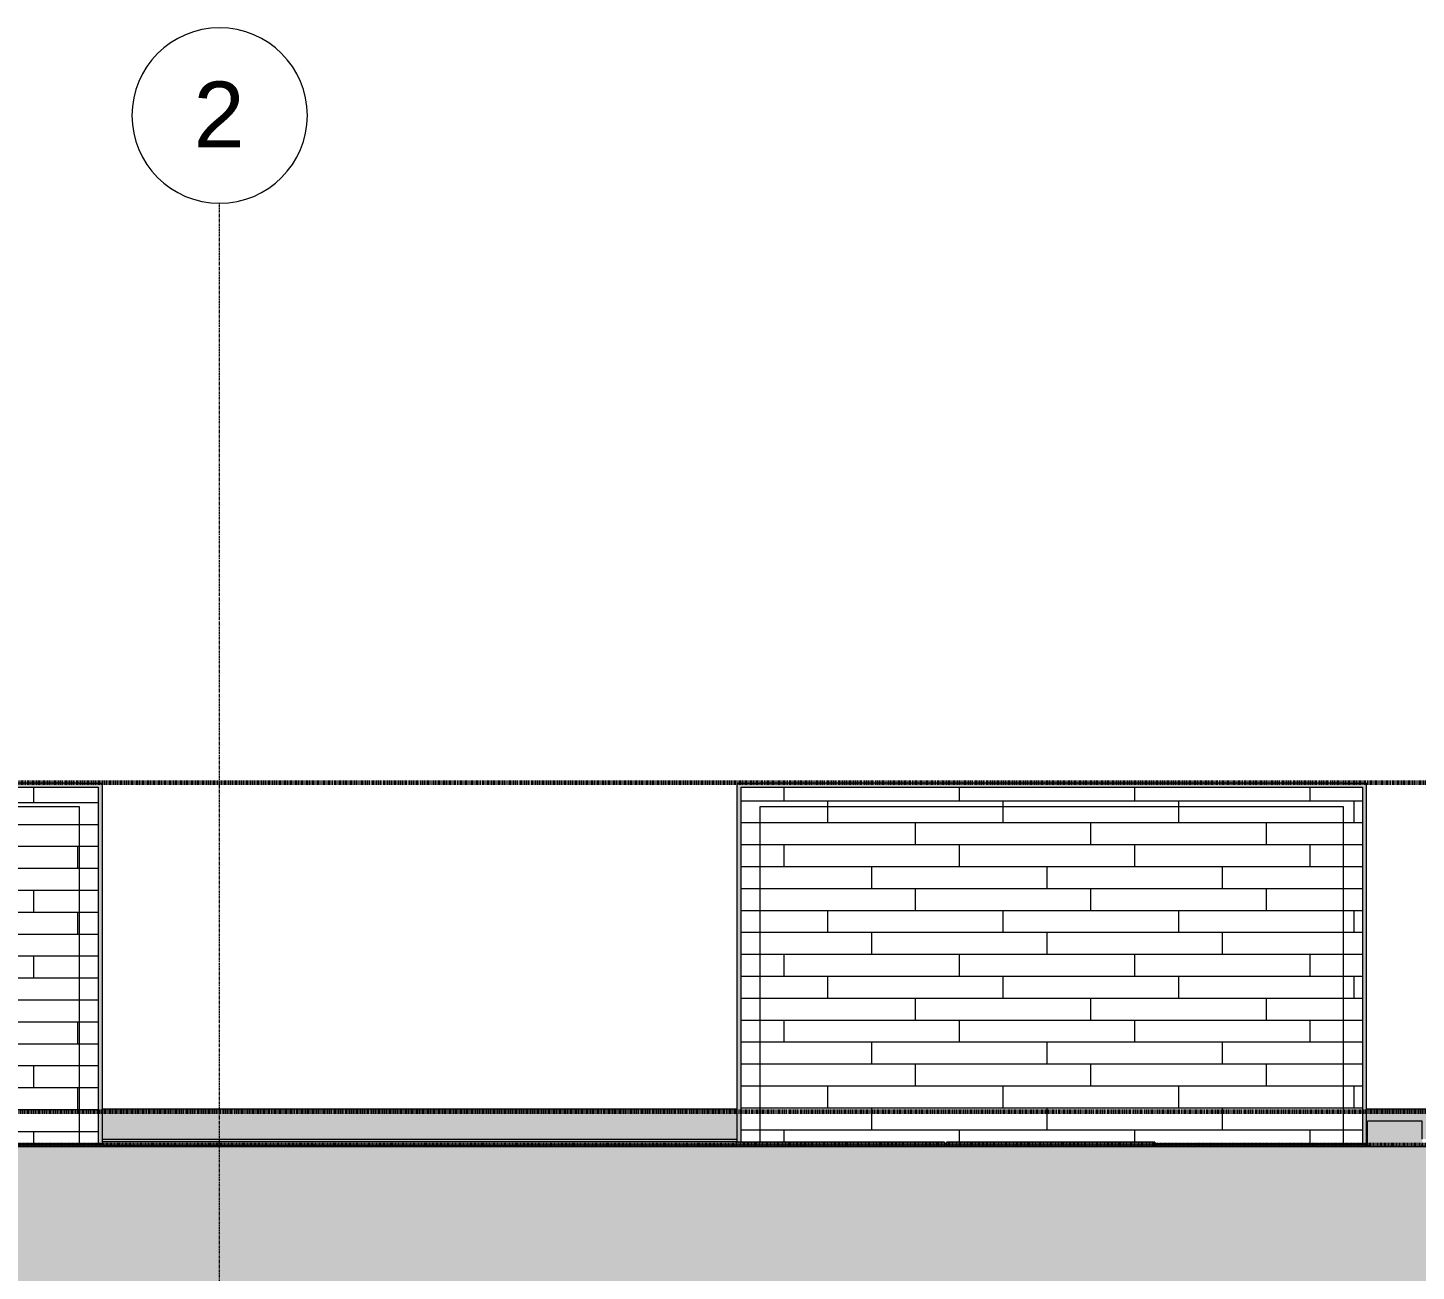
# Model space of a CAD drawing. Header units: inches. Extents: x -4061 to -1937, y 10959 to 12323.
# Drawn here: x -3189.3 to -2936, y 12095.6 to 12322.4 of the extents above; entities that cross this region are included whole.
import ezdxf

# ---------------------------------------------------------------- set-up
doc = ezdxf.new("R2010")
doc.units = ezdxf.units.IN
doc.header["$MEASUREMENT"] = 0
for name, pattern in [('Dash 1_16_', [0.125, 0.0625, -0.0625]), ('Double Dash 3_8_', [1, 0.375, -0.125, 0.125, -0.125, 0.125, -0.125]), ('Grid Line 1_2_', [0.875, 0.5, -0.125, 0.125, -0.125])]:
    doc.linetypes.add(name, pattern=pattern)
for name, color, linetype, lineweight in [('0-1', 7, 'Continuous', 5), ('0-4', 7, 'Continuous', 9), ('0-5', 250, 'Double Dash 3_8_', 60), ('0-6', 165, 'Continuous', 5), ('A-CLNG-1', 10, 'Continuous', 18), ('A-CLNG-PATT-1', 35, 'Continuous', 18), ('A-DETL-MBND-2', 23, 'Continuous', 5), ('A-DETL-MBND-4', 7, 'Continuous', 9), ('A-DETL-MBND-5', 251, 'Continuous', 9), ('A-DETL-MBND-6', 247, 'Continuous', 9), ('A-FLOR-3', 10, 'Continuous', 18), ('A-FLOR-PATT-1', 251, 'Continuous', 9), ('A-GENM-1', 247, 'Continuous', 9), ('A-GENM-2', 7, 'Continuous', 9), ('A-GLAZ-1', 27, 'Continuous', 18), ('A-GLAZ-2', 10, 'Continuous', 18), ('A-GLAZ-3', 251, 'Continuous', 9), ('A-WALL-1', 8, 'Continuous', 5), ('A-WALL-3', 10, 'Continuous', 18), ('A-WALL-4', 23, 'Continuous', 5), ('A-WALL-6', 27, 'Continuous', 18), ('C-PROP-LINE-1', 250, 'Double Dash 3_8_', 60), ('C-PROP-LINE-2', 91, 'Dash 1_16_', 60), ('S-GRID-1', 1, 'Grid Line 1_2_', 9), ('S-GRID-IDEN', 1, 'Continuous', 9), ('S-GRID-IDEN-1', 147, 'Continuous', 9)]:
    doc.layers.add(name, color=color, linetype=linetype, lineweight=lineweight)
doc.styles.add('Arial', font='arial.ttf', dxfattribs={"height": 12})

# ---------------------------------------------------------------- blocks, each defined once
blk = doc.blocks.new('Basic Wall _ EXT - FIBER CEMENT - LARGE - ___-2162455-ENLARGED RCP - 1ST FLOOR PLAN - EAST')
at = {"layer": 'A-WALL-6'}
h = blk.add_hatch(color=256, dxfattribs=at)
h.paths.add_polyline_path([(-3120.32, 12119.64), (-3059.95, 12119.67), (-3059.95, 12119.67), (-3175.71, 12119.65), (-3175.71, 12119.64), (-3127.99, 12119.64)], flags=0)
h.paths.add_polyline_path([(-3290.91, 12119.64), (-3290.54, 12119.67), (-3290.54, 12119.67), (-3290.91, 12119.66)], flags=0)
h.paths.add_polyline_path([(-2944.94, 12119.64), (-2944.94, 12119.67), (-2945.12, 12119.66), (-2945.12, 12119.64)], flags=0)
h = blk.add_hatch(color=256, dxfattribs=at)
h.paths.add_polyline_path([(-3290.91, 12119.48), (-3290.54, 12119.5), (-3290.54, 12119.62), (-3290.91, 12119.6), (-3290.91, 12119.5)], flags=0)
h.paths.add_polyline_path([(-3120.32, 12119.48), (-3059.95, 12119.51), (-3059.95, 12119.62), (-3175.71, 12119.59), (-3175.71, 12119.48), (-3127.99, 12119.48)], flags=0)
h.paths.add_polyline_path([(-2944.94, 12119.48), (-2944.94, 12119.62), (-2945.12, 12119.6), (-2945.12, 12119.48)], flags=0)
h = blk.add_hatch(color=256, dxfattribs=at)
h.paths.add_polyline_path([(-2945.12, 12119.2), (-2944.94, 12119.2), (-2944.94, 12119.48), (-2945.12, 12119.48), (-2945.12, 12119.34)], flags=0)
h.paths.add_polyline_path([(-3290.91, 12119.2), (-3290.54, 12119.2), (-3290.54, 12119.48), (-3290.91, 12119.48), (-3290.91, 12119.34)], flags=0)
h.paths.add_polyline_path([(-3175.71, 12119.2), (-3059.95, 12119.2), (-3059.95, 12119.48), (-3175.71, 12119.48), (-3175.71, 12119.34)], flags=0)
h = blk.add_hatch(color=256, dxfattribs=at)
h.paths.add_polyline_path([(-3135.65, 12118.59), (-3060.14, 12118.59), (-3060.14, 12119.09), (-3059.95, 12119.09), (-3059.95, 12119.2), (-3175.71, 12119.2), (-3175.71, 12118.78), (-3252.51, 12118.78), (-3252.51, 12118.59), (-3136.94, 12118.59)], flags=0)
h.paths.add_polyline_path([(-2967.03, 12118.59), (-2944.94, 12118.59), (-2944.94, 12119.2), (-2945.12, 12119.2), (-2945.12, 12118.78), (-2983.71, 12118.78), (-2983.71, 12118.59), (-2974.7, 12118.59)], flags=0)
h.paths.add_polyline_path([(-3022.11, 12118.59), (-3021.74, 12118.59), (-3021.74, 12118.78), (-3022.11, 12118.78), (-3022.11, 12118.59)], flags=0)
h.paths.add_polyline_path([(-3290.91, 12118.59), (-3290.54, 12118.59), (-3290.54, 12119.2), (-3290.91, 12119.2), (-3290.91, 12118.59)], flags=0)
at = {"layer": 'A-WALL-3'}
for p, q in [((-3175.71, 12119.67), (-3059.95, 12119.67)), ((-2945.12, 12119.67), (-2944.94, 12119.67)), ((-2944.94, 12119.64), (-2944.94, 12119.67)), ((-2944.94, 12119.62), (-2944.94, 12119.64)), ((-2944.94, 12119.48), (-2944.94, 12119.62)), ((-2944.94, 12119.2), (-2944.94, 12119.48)), ((-3059.95, 12119.2), (-3175.71, 12119.2)), ((-2944.94, 12119.2), (-2945.12, 12119.2)), ((-2944.94, 12118.59), (-2944.94, 12119.2))]:
    blk.add_line(p, q, dxfattribs=at)
blk = doc.blocks.new('Basic Wall _ EXT - FIBER CEMENT - SMALL - ___-2145929-ENLARGED RCP - 1ST FLOOR PLAN - EAST')
at = {"layer": 'A-DETL-MBND-6'}
h = blk.add_hatch(color=256, dxfattribs=at)
h.paths.add_polyline_path([(-3861.81, 12119.67), (-3811.02, 12119.67), (-3816.31, 12125.15), (-3864.6, 12125.15), (-3864.6, 12122.46), (-3863.79, 12121.66)], flags=0)
h.paths.add_polyline_path([(-3561.71, 12119.67), (-3559.34, 12119.67), (-3559.34, 12122.96), (-3549.34, 12122.96), (-3549.34, 12119.67), (-3300.91, 12119.67), (-3300.91, 12122.96), (-3290.91, 12122.96), (-3290.91, 12119.67), (-3290.54, 12119.67), (-3290.54, 12125.15), (-3597.92, 12125.15), (-3597.92, 12119.67), (-3564.87, 12119.67)], flags=0)
h.paths.add_polyline_path([(-3779.13, 12119.67), (-3780.78, 12125.15), (-3781.02, 12125.15), (-3779.41, 12119.67), (-3779.15, 12119.67)], flags=0)
h.paths.add_polyline_path([(-3718.17, 12119.67), (-3712.75, 12119.67), (-3712.75, 12125.15), (-3772.86, 12125.15), (-3778.15, 12119.67), (-3725.83, 12119.67)], flags=0)
h.paths.add_polyline_path([(-3809.58, 12119.67), (-3807.14, 12124.59), (-3807.16, 12125.07), (-3809.88, 12119.67)], flags=0)
h.paths.add_polyline_path([(-3175.71, 12119.67), (-3059.95, 12119.67), (-3059.95, 12125.15), (-3175.71, 12125.15), (-3175.71, 12122.51)], flags=0)
h.paths.add_polyline_path([(-2945.12, 12119.67), (-2944.94, 12119.67), (-2944.94, 12122.96), (-2934.94, 12122.96), (-2934.94, 12119.67), (-2791.15, 12119.67), (-2791.15, 12125.15), (-2945.12, 12125.15), (-2945.12, 12122.51)], flags=0)
h.paths.add_polyline_path([(-2186.92, 12119.67), (-2066.84, 12119.67), (-2061.82, 12124.69), (-2064.05, 12124.69), (-2064.05, 12125.15), (-2157.66, 12125.15), (-2159.18, 12123.57), (-2159.66, 12125.15), (-2159.93, 12125.15), (-2159.43, 12123.46), (-2167.42, 12123.46), (-2167.43, 12122.51), (-2167.5, 12122.85), (-2167.92, 12121.48), (-2171.92, 12120.48), (-2182.92, 12120.48), (-2186.92, 12121.48), (-2187.35, 12122.85), (-2187.42, 12122.51), (-2187.42, 12123.46), (-2190.31, 12123.46), (-2189.47, 12125.15), (-2189.76, 12125.15), (-2190.56, 12123.57), (-2192.09, 12125.15), (-2215.7, 12125.15), (-2215.7, 12119.67), (-2187.42, 12119.67)], flags=0)
h.paths.add_polyline_path([(-2330.87, 12119.67), (-2330.52, 12119.67), (-2330.52, 12125.15), (-2676.32, 12125.15), (-2676.32, 12119.67), (-2648.11, 12119.67), (-2648.11, 12122.96), (-2638.11, 12122.96), (-2638.11, 12119.67), (-2379.31, 12119.67), (-2379.31, 12122.96), (-2369.31, 12122.96), (-2369.31, 12119.67), (-2332.54, 12119.67)], flags=0)
h.paths.add_polyline_path([(-2182.92, 12122.96), (-2171.92, 12122.96), (-2169.67, 12123.46), (-2185.17, 12123.46), (-2183.51, 12123.09)], flags=0)
at = {"layer": 'A-DETL-MBND-4'}
for p, q in [((-3059.95, 12125.15), (-3175.71, 12125.15)), ((-2791.15, 12125.15), (-2945.12, 12125.15))]:
    blk.add_line(p, q, dxfattribs=at)
blk = doc.blocks.new('_THE_ WINDOW _ DOOR - hvac panel - 2nd floor-2113875-ENLARGED RCP - 1ST FLOOR PLAN - EAST')
at = {"layer": 'A-GLAZ-3'}
h = blk.add_hatch(dxfattribs=at)
h.set_pattern_fill('FP_10', color=256, style=0, pattern_type=2)
h.set_pattern_definition([(0, (41.062, -4.438), (1, 1), [0.5, -1.5]), (90, (41.312, -4.687), (-1, 1), [0.5, -1.5])])
h.paths.add_polyline_path([(-12.39, -4.19), (-19.01, -4.19), (-19.01, -4.44), (19.01, -4.44), (19.01, -4.19), (-4.73, -4.19)], flags=0)
at = {"layer": 'A-GLAZ-2'}
for p, q in [((-19.01, -4.19), (-19.01, -4.44)), ((19.01, -4.44), (-19.01, -4.44)), ((19.01, -4.19), (19.01, -4.44))]:
    blk.add_line(p, q, dxfattribs=at)
blk = doc.blocks.new('_THE_ WINDOW _ DOOR - Window - 2nd Floor-2113388-ENLARGED RCP - 1ST FLOOR PLAN - EAST')
at = {"layer": 'A-GLAZ-1'}
blk.add_hatch(color=256, dxfattribs=at).paths.add_polyline_path([(3.51, 4.44), (19.01, 4.44), (19.01, 4.94), (-19.01, 4.94), (-19.01, 4.44), (-4.16, 4.44)], flags=0)
at = {"layer": 'A-GLAZ-3'}
h = blk.add_hatch(dxfattribs=at)
h.set_pattern_fill('FP_9', color=256, style=0, pattern_type=2)
h.set_pattern_definition([(0, (25.74, 1.51), (-38.4, -120.38), [0.392, -38.007]), (0, (25.74, 1.12), (-38.4, -120.38), [0.392, -38.007]), (0, (25.74, -14.85), (-38.4, -120.38), [0.392, -38.007]), (0, (25.74, -15.24), (-38.4, -120.38), [0.392, -38.007]), (0, (25.74, -31.2), (-38.4, -120.38), [0.393, -38.008]), (0, (25.74, -31.6), (-38.4, -120.38), [0.393, -38.008]), (0, (25.74, -47.56), (-38.4, -120.38), [0.393, -38.008]), (0, (25.74, -47.95), (-38.4, -120.38), [0.393, -38.008]), (0, (25.74, -63.92), (-38.4, -120.38), [0.393, -38.008]), (0, (25.74, -64.31), (-38.4, -120.38), [0.393, -38.008]), (0, (25.74, -80.28), (-38.4, -120.38), [0.393, -38.008]), (0, (25.74, -80.67), (-38.4, -120.38), [0.393, -38.008]), (0, (25.74, -96.63), (-38.4, -120.38), [0.393, -38.008]), (0, (25.74, -97.03), (-38.4, -120.38), [0.393, -38.008]), (0, (25.74, -112.99), (-38.4, -120.38), [0.392, -38.007]), (0, (25.74, -113.38), (-38.4, -120.38), [0.392, -38.007]), (0, (43.19, 1.51), (-38.4, -120.38), [0.393, -38.008]), (0, (43.19, 1.12), (-38.4, -120.38), [0.393, -38.008]), (0, (43.19, -14.85), (-38.4, -120.38), [0.393, -38.008]), (0, (43.19, -15.24), (-38.4, -120.38), [0.393, -38.008]), (0, (43.19, -31.2), (-38.4, -120.38), [0.393, -38.008]), (0, (43.19, -31.6), (-38.4, -120.38), [0.393, -38.008]), (0, (43.19, -47.56), (-38.4, -120.38), [0.393, -38.008]), (0, (43.19, -47.95), (-38.4, -120.38), [0.393, -38.008]), (0, (43.19, -63.92), (-38.4, -120.38), [0.393, -38.008]), (0, (43.19, -64.31), (-38.4, -120.38), [0.393, -38.008]), (0, (43.19, -80.28), (-38.4, -120.38), [0.393, -38.008]), (0, (43.19, -80.67), (-38.4, -120.38), [0.393, -38.008]), (0, (43.19, -96.63), (-38.4, -120.38), [0.393, -38.008]), (0, (43.19, -97.03), (-38.4, -120.38), [0.393, -38.008]), (0, (43.19, -112.99), (-38.4, -120.38), [0.392, -38.007]), (0, (43.19, -113.38), (-38.4, -120.38), [0.392, -38.007]), (0, (60.64, 1.51), (-38.4, -120.38), [0.392, -38.007]), (0, (60.64, 1.12), (-38.4, -120.38), [0.392, -38.007]), (0, (60.64, -14.85), (-38.4, -120.38), [0.392, -38.007]), (0, (60.64, -15.24), (-38.4, -120.38), [0.392, -38.007]), (0, (60.64, -31.2), (-38.4, -120.38), [0.392, -38.007]), (0, (60.64, -31.6), (-38.4, -120.38), [0.392, -38.007]), (0, (60.64, -47.56), (-38.4, -120.38), [0.392, -38.007]), (0, (60.64, -47.95), (-38.4, -120.38), [0.392, -38.007]), (0, (60.64, -63.92), (-38.4, -120.38), [0.392, -38.007]), (0, (60.64, -64.31), (-38.4, -120.38), [0.392, -38.007]), (0, (60.64, -80.28), (-38.4, -120.38), [0.392, -38.007]), (0, (60.64, -80.67), (-38.4, -120.38), [0.392, -38.007]), (0, (60.64, -96.63), (-38.4, -120.38), [0.392, -38.007]), (0, (60.64, -97.03), (-38.4, -120.38), [0.392, -38.007]), (0, (60.64, -112.99), (-38.4, -120.38), [0.392, -38.007]), (0, (60.64, -113.38), (-38.4, -120.38), [0.392, -38.007]), (270, (24, 4.063), (-38.4, -2e-15), [120, -0.375]), (270, (24.375, 4.063), (-38.4, -2e-15), [120, -0.375]), (270, (25.74, 1.51), (-38.4, -2e-15), [0.392, -119.982]), (270, (25.74, -14.848), (-38.4, -2e-15), [0.393, -119.983]), (270, (25.74, -31.206), (-38.4, -2e-15), [0.392, -119.982]), (270, (25.74, -47.563), (-38.4, -2e-15), [0.392, -119.982]), (270, (25.74, -63.92), (-38.4, -2e-15), [0.392, -119.982]), (270, (25.74, -80.277), (-38.4, -2e-15), [0.392, -119.982]), (270, (25.74, -96.634), (-38.4, -2e-15), [0.392, -119.982]), (270, (25.74, -112.99), (-38.4, -2e-15), [0.392, -119.982]), (270, (26.134, 1.51), (-38.4, -2e-15), [0.392, -119.982]), (270, (26.134, -14.848), (-38.4, -2e-15), [0.393, -119.983]), (270, (26.134, -31.206), (-38.4, -2e-15), [0.392, -119.982]), (270, (26.134, -47.563), (-38.4, -2e-15), [0.392, -119.982]), (270, (26.134, -63.92), (-38.4, -2e-15), [0.392, -119.982]), (270, (26.134, -80.277), (-38.4, -2e-15), [0.392, -119.982]), (270, (26.134, -96.634), (-38.4, -2e-15), [0.392, -119.982]), (270, (26.134, -112.99), (-38.4, -2e-15), [0.392, -119.982]), (270, (43.19, 1.51), (-38.4, -2e-15), [0.392, -119.982]), (270, (43.19, -14.848), (-38.4, -2e-15), [0.393, -119.983]), (270, (43.19, -31.206), (-38.4, -2e-15), [0.392, -119.982]), (270, (43.19, -47.563), (-38.4, -2e-15), [0.392, -119.982]), (270, (43.19, -63.92), (-38.4, -2e-15), [0.392, -119.982]), (270, (43.19, -80.277), (-38.4, -2e-15), [0.392, -119.982]), (270, (43.19, -96.634), (-38.4, -2e-15), [0.392, -119.982]), (270, (43.19, -112.99), (-38.4, -2e-15), [0.392, -119.982]), (270, (43.584, 1.51), (-38.4, -2e-15), [0.392, -119.982]), (270, (43.584, -14.848), (-38.4, -2e-15), [0.393, -119.983]), (270, (43.584, -31.206), (-38.4, -2e-15), [0.392, -119.982]), (270, (43.584, -47.563), (-38.4, -2e-15), [0.392, -119.982]), (270, (43.584, -63.92), (-38.4, -2e-15), [0.392, -119.982]), (270, (43.584, -80.277), (-38.4, -2e-15), [0.392, -119.982]), (270, (43.584, -96.634), (-38.4, -2e-15), [0.392, -119.982]), (270, (43.584, -112.99), (-38.4, -2e-15), [0.392, -119.982]), (270, (60.64, 1.51), (-38.4, -2e-15), [0.392, -119.982]), (270, (60.64, -14.848), (-38.4, -2e-15), [0.392, -119.982]), (270, (60.64, -31.206), (-38.4, -2e-15), [0.392, -119.982]), (270, (60.64, -47.563), (-38.4, -2e-15), [0.392, -119.982]), (270, (60.64, -63.92), (-38.4, -2e-15), [0.392, -119.982]), (270, (60.64, -80.277), (-38.4, -2e-15), [0.392, -119.982]), (270, (60.64, -96.634), (-38.4, -2e-15), [0.392, -119.982]), (270, (60.64, -112.99), (-38.4, -2e-15), [0.392, -119.982]), (270, (61.034, 1.51), (-38.4, -2e-15), [0.392, -119.982]), (270, (61.034, -14.848), (-38.4, -2e-15), [0.392, -119.982]), (270, (61.034, -31.206), (-38.4, -2e-15), [0.392, -119.982]), (270, (61.034, -47.563), (-38.4, -2e-15), [0.392, -119.982]), (270, (61.034, -63.92), (-38.4, -2e-15), [0.392, -119.982]), (270, (61.034, -80.277), (-38.4, -2e-15), [0.392, -119.982]), (270, (61.034, -96.634), (-38.4, -2e-15), [0.392, -119.982]), (270, (61.034, -112.99), (-38.4, -2e-15), [0.392, -119.982]), (180, (62.4, 4.44), (-38.4, -120.38), [38.025, -0.375]), (180, (62.4, 4.06), (-38.4, -120.38), [38.025, -0.375])])
h.paths.add_polyline_path([(18.84, 4.19), (19.01, 4.19), (19.01, 4.44), (-19.01, 4.44), (-19.01, 4.19), (11.17, 4.19)], flags=0)
at = {"layer": 'A-GLAZ-2'}
for p, q in [((19.01, 4.94), (-19.01, 4.94)), ((-19.01, 4.94), (-19.01, 4.44)), ((19.01, 4.44), (-19.01, 4.44)), ((-19.01, 4.44), (-19.01, 4.19)), ((19.01, 4.94), (19.01, 4.44)), ((19.01, 4.44), (19.01, 4.19))]:
    blk.add_line(p, q, dxfattribs=at)
blk = doc.blocks.new('Family1 - SCUPPER-V58-ENLARGED RCP - 1ST FLOOR PLAN - EAST')
at = {"layer": 'A-GENM-1'}
h = blk.add_hatch(color=256, dxfattribs=at)
h.paths.add_polyline_path([(-5, -4.19), (-5, -4.44), (-4.88, -4.44), (-4.88, -4.19), (-4.98, -4.19)], flags=0)
h.paths.add_polyline_path([(5, -4.19), (4.87, -4.19), (4.87, -4.44), (5, -4.44)], flags=0)
blk.add_hatch(color=256, dxfattribs=at).paths.add_polyline_path([(-4.88, -4.19), (-4.88, -4.44), (-5, -4.44), (-5, -8.81), (5, -8.81), (5, -4.44), (4.87, -4.44), (4.87, -4.19), (2.54, -4.19)], flags=0)
at = {"layer": 'A-GENM-2'}
for p, q in [((-5, -4.44), (-5, -4.19)), ((-4.88, -4.44), (-5, -4.44)), ((-4.88, -4.19), (-4.88, -4.44)), ((4.87, -4.44), (4.87, -4.19)), ((5, -4.44), (4.87, -4.44)), ((5, -4.19), (5, -4.44)), ((-5, -5.52), (-5, -8.81)), ((5, -5.52), (5, -8.81)), ((-5, -8.81), (5, -8.81))]:
    blk.add_line(p, q, dxfattribs=at)
blk = doc.blocks.new('Family - ___-1878357-ENLARGED RCP - 1ST FLOOR PLAN - EAST')
at = {"layer": 'C-PROP-LINE-1'}
for p, q in [((-3929.52, 12184.69), (-2001.29, 12184.69)), ((-3869.45, 12124.69), (-2001.29, 12124.69))]:
    blk.add_line(p, q, dxfattribs=at)
blk = doc.blocks.new('Grid - Grid Head - Circle-50561-ENLARGED RCP - 1ST FLOOR PLAN - EAST')
at = {"layer": 'S-GRID-IDEN-1'}
for start, end in [(360, 180), (180, 360)]:
    blk.add_arc((0, 0), 0.25, start, end, dxfattribs=at)
blk = doc.blocks.new('CTR - 1st Phase - Shell_rvt-1-ENLARGED RCP - 1ST FLOOR PLAN - EAST')
at = {"layer": 'A-CLNG-PATT-1'}
h = blk.add_hatch(dxfattribs=at)
h.set_pattern_fill('FP_24', color=256, style=0, pattern_type=2)
h.set_pattern_definition([(90, (-2963.524, 11049.389), (4, -2e-16), []), (0, (-2963.524, 11049.389), (8, -8), [4, -28]), (0, (-2959.524, 11065.389), (8, -8), [4, -28])])
h.paths.add_polyline_path([(-3860.47, 11023.21), (-3830.82, 11023.21), (-3830.82, 11030.34), (-3831.32, 11030.34), (-3831.32, 11068.36), (-3830.82, 11068.36), (-3830.82, 11164.59), (-3831.14, 11164.59), (-3831.14, 11399.98), (-3830.82, 11399.98), (-3830.82, 11432.64), (-3860.47, 11432.64), (-3860.47, 11027.91)], flags=0)
h.paths.add_polyline_path([(-2261.88, 11247.64), (-2068.17, 11247.64), (-2068.17, 12118.34), (-2521.97, 12118.34), (-2521.97, 12088.69), (-2484.14, 12088.69), (-2484.14, 12089.19), (-2446.11, 12089.19), (-2446.11, 12088.69), (-2407.34, 12088.69), (-2407.34, 12089.19), (-2369.31, 12089.19), (-2369.31, 12088.69), (-2349.74, 12088.69), (-2349.74, 12089.19), (-2311.71, 12089.19), (-2311.71, 12088.69), (-2311.34, 12088.69), (-2311.34, 12089.19), (-2273.31, 12089.19), (-2273.31, 12088.69), (-2176.94, 12088.69), (-2176.94, 12089.19), (-2138.91, 12089.19), (-2138.91, 12088.69), (-2097.82, 12088.69), (-2097.82, 11970.99), (-2097.32, 11970.99), (-2097.32, 11932.78), (-2097.82, 11932.78), (-2097.82, 11932.59), (-2097.32, 11932.59), (-2097.32, 11894.38), (-2097.82, 11894.38), (-2097.82, 11778.8), (-2097.32, 11778.8), (-2097.32, 11740.78), (-2097.82, 11740.78), (-2097.82, 11740.4), (-2097.32, 11740.4), (-2097.32, 11702.38), (-2097.82, 11702.38), (-2097.82, 11663.6), (-2097.32, 11663.6), (-2097.32, 11625.58), (-2097.82, 11625.58), (-2097.82, 11471.79), (-2097.32, 11471.79), (-2097.32, 11433.76), (-2097.82, 11433.76), (-2097.82, 11433.39), (-2097.32, 11433.39), (-2097.32, 11395.36), (-2097.82, 11395.36), (-2097.82, 11356.4), (-2097.32, 11356.4), (-2097.32, 11318.38), (-2097.82, 11318.38), (-2097.82, 11277.29), (-2138.91, 11277.29), (-2138.91, 11276.79), (-2176.94, 11276.79), (-2176.94, 11277.29), (-2273.31, 11277.29), (-2273.31, 11276.79), (-2311.34, 11276.79), (-2311.34, 11277.29), (-2311.71, 11277.29), (-2311.71, 11276.79), (-2349.74, 11276.79), (-2349.74, 11277.29), (-2407.71, 11277.29), (-2407.71, 11276.79), (-2445.74, 11276.79), (-2445.74, 11277.29), (-2561.31, 11277.29), (-2561.31, 11276.79), (-2599.34, 11276.79), (-2599.34, 11277.29), (-2599.71, 11277.29), (-2599.71, 11276.79), (-2637.74, 11276.79), (-2637.74, 11277.29), (-2791.71, 11277.29), (-2791.71, 11276.79), (-2829.74, 11276.79), (-2829.74, 11277.29), (-2830.11, 11277.29), (-2830.11, 11276.79), (-2868.14, 11276.79), (-2868.14, 11277.29), (-3400.05, 11277.29), (-3400.05, 11247.64), (-2858.53, 11247.64), (-2845.56, 11261.08), (-2842.42, 11254.87), (-2842.42, 11255.39), (-2845.31, 11261.19), (-2842.42, 11261.19), (-2842.42, 11262.19), (-2842.35, 11261.81), (-2841.92, 11263.17), (-2837.92, 11264.17), (-2826.92, 11264.17), (-2822.92, 11263.17), (-2822.5, 11261.81), (-2822.42, 11262.19), (-2822.42, 11261.19), (-2814.43, 11261.19), (-2818.43, 11247.64), (-2818.24, 11247.64), (-2814.18, 11261.08), (-2801.21, 11247.64), (-2327.03, 11247.64), (-2321.6, 11253.27), (-2318.76, 11247.64), (-2318.5, 11247.64), (-2321.35, 11253.38), (-2318.47, 11253.4), (-2318.47, 11254.38), (-2318.39, 11253.99), (-2317.97, 11255.36), (-2313.97, 11256.36), (-2302.97, 11256.36), (-2298.97, 11255.36), (-2298.54, 11253.99), (-2298.47, 11254.38), (-2298.47, 11253.38), (-2290.48, 11253.38), (-2292.17, 11247.64), (-2291.92, 11247.64), (-2290.22, 11253.27), (-2284.79, 11247.64), (-2269.55, 11247.64)], flags=0)
h.paths.add_polyline_path([(-2316.22, 11253.38), (-2300.84, 11253.4), (-2302.97, 11253.88), (-2313.97, 11253.88), (-2316.09, 11253.4)], flags=0)
h.paths.add_polyline_path([(-2829.07, 11261.19), (-2824.67, 11261.19), (-2826.92, 11261.69), (-2837.92, 11261.69), (-2840.17, 11261.19), (-2837.92, 11261.19)], flags=0)
h.paths.add_polyline_path([(-3860.47, 11549.34), (-3830.82, 11549.34), (-3830.82, 11933.34), (-3831.32, 11933.34), (-3831.32, 12009.39), (-3830.82, 12009.39), (-3830.82, 12032.24), (-3831.32, 12032.24), (-3831.32, 12070.27), (-3830.82, 12070.27), (-3830.82, 12088.69), (-3789.42, 12088.69), (-3789.42, 12089.19), (-3751.4, 12089.19), (-3751.4, 12088.69), (-3674.54, 12088.69), (-3674.54, 12089.19), (-3636.51, 12089.19), (-3636.51, 12088.69), (-3549.42, 12088.69), (-3549.42, 12089.19), (-3511.4, 12089.19), (-3511.4, 12088.69), (-3405.42, 12088.69), (-3405.42, 12089.19), (-3367.4, 12089.19), (-3367.4, 12088.69), (-3290.54, 12088.69), (-3290.54, 12089.19), (-3252.51, 12089.19), (-3252.51, 12088.69), (-3213.74, 12088.69), (-3213.74, 12089.19), (-3175.71, 12089.19), (-3175.71, 12088.69), (-3175.34, 12088.69), (-3175.34, 12089.19), (-3137.31, 12089.19), (-3137.31, 12088.69), (-3060.14, 12088.69), (-3060.14, 12089.19), (-3022.11, 12089.19), (-3022.11, 12088.69), (-2868.14, 12088.69), (-2868.14, 12089.19), (-2830.11, 12089.19), (-2830.11, 12088.69), (-2791.34, 12088.69), (-2791.34, 12089.19), (-2753.31, 12089.19), (-2753.31, 12088.69), (-2689.01, 12088.69), (-2689.01, 12118.34), (-3787.15, 12118.34), (-3787.14, 12118.29), (-3787.15, 12117.84), (-3787.21, 12118.17), (-3787.64, 12116.8), (-3791.64, 12115.8), (-3802.64, 12115.8), (-3806.64, 12116.8), (-3807.06, 12118.17), (-3807.14, 12117.82), (-3807.14, 12118.34), (-3860.47, 12118.34), (-3860.47, 12088.59), (-3847.52, 12088.59), (-3847.52, 12084.34), (-3860.47, 12084.34), (-3860.47, 11549.37)], flags=0)
h.paths.add_polyline_path([(-2675.77, 12088.69), (-2638.67, 12088.69), (-2638.67, 12118.34), (-2687.26, 12118.34), (-2687.26, 12088.69)], flags=0)
h.paths.add_polyline_path([(-3802.48, 12118.29), (-3791.64, 12118.29), (-3791.41, 12118.34), (-3802.86, 12118.34), (-3802.64, 12118.29)], flags=0)
at = {"layer": 'A-DETL-MBND-2'}
for points in [[(-3059.95, 12119.09), (-3059.2, 12119.09), (-3059.2, 12183.84), (-3055.7, 12183.84), (-3055.7, 12184.59), (-3059.95, 12184.59), (-3059.95, 12122.51)], [(-3055.7, 12183.84), (-2949.37, 12183.84), (-2949.37, 12184.59), (-3055.7, 12184.59)], [(-2945.12, 12118.78), (-2945.12, 12184.59), (-2949.37, 12184.59), (-2949.37, 12183.84), (-2945.87, 12183.84), (-2945.87, 12118.78)]]:
    blk.add_hatch(color=256, dxfattribs=at).paths.add_polyline_path(points, flags=0)
at = {"layer": 'A-DETL-MBND-5'}
h = blk.add_hatch(dxfattribs=at)
h.set_pattern_fill('FP_8', color=256, style=0, pattern_type=2)
h.set_pattern_definition([(0, (20260.563, -9698.616), (0, -4), []), (270, (20260.563, -9698.616), (-8, -8), [4, -28]), (270, (20276.563, -9702.616), (-8, -8), [4, -28])])
h.paths.add_polyline_path([(-3022.11, 12118.78), (-3021.74, 12118.78), (-3021.74, 12119.09), (-2983.71, 12119.09), (-2983.71, 12118.78), (-2945.87, 12118.78), (-2945.87, 12183.84), (-3059.2, 12183.84), (-3059.2, 12119.09), (-3022.11, 12119.09)], flags=0)
at = {"layer": 'A-FLOR-PATT-1'}
h = blk.add_hatch(dxfattribs=at)
h.set_pattern_fill('FP_3', color=256, style=0, pattern_type=2)
h.set_pattern_definition([(180, (-3284.219, 144833.062), (5e-16, 4), []), (90, (-3284.219, 144833.062), (8, 8), [4, -28]), (90, (-3300.219, 144837.062), (8, 8), [4, -28])])
h.paths.add_polyline_path([(-3289.79, 12118.78), (-3176.46, 12118.78), (-3176.46, 12183.84), (-3289.79, 12183.84), (-3289.79, 12122.51)], flags=0)
at = {"layer": 'A-WALL-1'}
h = blk.add_hatch(color=256, dxfattribs=at)
h.paths.add_polyline_path([(-2638.67, 12109.71), (-2637.92, 12109.71), (-2637.92, 12118.59), (-2638.11, 12118.59), (-2638.11, 12116.84), (-2638.67, 12116.84), (-2638.67, 12113.12)], flags=0)
h.paths.add_polyline_path([(-3860.72, 12109.71), (-3860.47, 12109.71), (-3860.47, 12118.34), (-3828.14, 12118.34), (-3828.14, 12118.59), (-3860.72, 12118.59), (-3860.72, 12113.12)], flags=0)
h.paths.add_polyline_path([(-2668.11, 12118.34), (-2648.11, 12118.34), (-2648.11, 12118.59), (-2676.51, 12118.59), (-2676.51, 12118.34), (-2675.77, 12118.34)], flags=0)
h.paths.add_polyline_path([(-2714.82, 12118.34), (-2714.54, 12118.34), (-2714.54, 12118.59), (-2714.91, 12118.59), (-2714.91, 12118.34)], flags=0)
h.paths.add_polyline_path([(-2760.09, 12118.34), (-2752.94, 12118.34), (-2752.94, 12118.59), (-2830.11, 12118.59), (-2830.11, 12118.34), (-2767.75, 12118.34)], flags=0)
h.paths.add_polyline_path([(-3787.14, 12118.34), (-3674.54, 12118.34), (-3674.54, 12118.59), (-3787.14, 12118.59), (-3787.15, 12118.34)], flags=0)
h.paths.add_polyline_path([(-2868.14, 12118.34), (-2868.14, 12118.59), (-2868.51, 12118.59), (-2868.51, 12118.34), (-2868.42, 12118.34)], flags=0)
h.paths.add_polyline_path([(-2913.38, 12118.34), (-2906.54, 12118.34), (-2906.54, 12118.59), (-2934.94, 12118.59), (-2934.94, 12118.34), (-2921.04, 12118.34)], flags=0)
h.paths.add_polyline_path([(-2945.87, 12118.34), (-2944.94, 12118.34), (-2944.94, 12118.59), (-2983.71, 12118.59), (-2983.71, 12118.34), (-2951.7, 12118.34)], flags=0)
h.paths.add_polyline_path([(-3022.02, 12118.34), (-3021.74, 12118.34), (-3021.74, 12118.59), (-3022.11, 12118.59), (-3022.11, 12118.34)], flags=0)
h.paths.add_polyline_path([(-3060.51, 12118.34), (-3060.14, 12118.34), (-3060.14, 12118.59), (-3098.91, 12118.59), (-3098.91, 12118.34), (-3066.67, 12118.34)], flags=0)
h.paths.add_polyline_path([(-3636.51, 12118.34), (-3597.74, 12118.34), (-3597.74, 12118.59), (-3636.51, 12118.59)], flags=0)
h.paths.add_polyline_path([(-3137.22, 12118.34), (-3136.94, 12118.34), (-3136.94, 12118.59), (-3137.31, 12118.59), (-3137.31, 12118.34)], flags=0)
h.paths.add_polyline_path([(-3559.71, 12118.34), (-3559.34, 12118.34), (-3559.34, 12118.59), (-3559.71, 12118.58)], flags=0)
h.paths.add_polyline_path([(-3176.46, 12118.34), (-3175.34, 12118.34), (-3175.34, 12118.59), (-3252.51, 12118.59), (-3252.51, 12118.34), (-3181.64, 12118.34)], flags=0)
h.paths.add_polyline_path([(-3549.34, 12118.34), (-3520.94, 12118.34), (-3520.94, 12118.59), (-3549.34, 12118.59)], flags=0)
h.paths.add_polyline_path([(-3482.91, 12118.34), (-3405.74, 12118.34), (-3405.74, 12118.59), (-3482.91, 12118.59)], flags=0)
h.paths.add_polyline_path([(-3290.82, 12118.34), (-3290.54, 12118.34), (-3290.54, 12118.59), (-3290.91, 12118.59), (-3290.91, 12118.34)], flags=0)
h.paths.add_polyline_path([(-3304.28, 12118.34), (-3300.91, 12118.34), (-3300.91, 12118.59), (-3367.71, 12118.59), (-3367.71, 12118.34), (-3311.94, 12118.34)], flags=0)
at = {"layer": 'A-WALL-4'}
for points in [[(-3286.29, 12183.84), (-3179.96, 12183.84), (-3179.96, 12184.59), (-3286.29, 12184.59)], [(-3175.71, 12118.78), (-3175.71, 12184.59), (-3179.96, 12184.59), (-3179.96, 12183.84), (-3176.46, 12183.84), (-3176.46, 12118.78)]]:
    blk.add_hatch(color=256, dxfattribs=at).paths.add_polyline_path(points, flags=0)
at = {"layer": 'A-CLNG-1'}
blk.add_line((-3787.15, 12118.34), (-2689.01, 12118.34), dxfattribs=at)
at = {"layer": 'A-DETL-MBND-4'}
for p, q in [((-3059.95, 12184.59), (-3059.95, 12119.09)), ((-3059.95, 12184.59), (-3055.7, 12184.59)), ((-3059.2, 12119.09), (-3059.2, 12183.84)), ((-3059.2, 12183.84), (-2945.87, 12183.84)), ((-2949.37, 12184.59), (-3055.7, 12184.59)), ((-2949.37, 12184.59), (-2945.12, 12184.59)), ((-2945.87, 12183.84), (-2945.87, 12118.78)), ((-2945.12, 12118.78), (-2945.12, 12184.59)), ((-3055.7, 12180.34), (-2949.37, 12180.34)), ((-3055.7, 12119.09), (-3055.7, 12180.34)), ((-2949.37, 12180.34), (-2949.37, 12118.78)), ((-3021.74, 12118.78), (-3022.11, 12118.78)), ((-2945.87, 12118.78), (-2983.71, 12118.78)), ((-2945.12, 12118.78), (-2949.37, 12118.78))]:
    blk.add_line(p, q, dxfattribs=at)
at = {"layer": 'A-FLOR-3'}
for p, q in [((-3289.79, 12183.84), (-3176.46, 12183.84)), ((-3176.46, 12183.84), (-3176.46, 12118.78)), ((-3176.46, 12118.78), (-3289.79, 12118.78))]:
    blk.add_line(p, q, dxfattribs=at)
at = {"layer": 'A-WALL-3'}
for p, q in [((-3179.96, 12184.59), (-3286.29, 12184.59)), ((-3179.96, 12184.59), (-3175.71, 12184.59)), ((-3175.71, 12118.78), (-3175.71, 12184.59)), ((-3286.29, 12180.34), (-3179.96, 12180.34)), ((-3179.96, 12180.34), (-3179.96, 12118.78)), ((-3175.34, 12118.59), (-3252.51, 12118.59)), ((-3175.71, 12118.78), (-3179.96, 12118.78)), ((-3175.34, 12118.59), (-3175.34, 12118.34)), ((-3136.94, 12118.59), (-3137.31, 12118.59)), ((-3137.31, 12118.34), (-3137.31, 12118.59)), ((-3136.94, 12118.59), (-3136.94, 12118.34)), ((-3060.14, 12118.59), (-3098.91, 12118.59)), ((-3098.91, 12118.34), (-3098.91, 12118.59)), ((-3060.14, 12118.59), (-3060.14, 12118.34)), ((-3021.74, 12118.59), (-3022.11, 12118.59)), ((-3022.11, 12118.34), (-3022.11, 12118.59)), ((-3021.74, 12118.59), (-3021.74, 12118.34)), ((-2944.94, 12118.59), (-2983.71, 12118.59)), ((-2983.71, 12118.34), (-2983.71, 12118.59)), ((-2944.94, 12118.59), (-2944.94, 12118.34))]:
    blk.add_line(p, q, dxfattribs=at)
at = {"layer": 'S-GRID-1'}
blk.add_line((-3154.32, 10958.72), (-3154.32, 12290.35), dxfattribs=at)
at = {"layer": '0-4'}
for name, p in [('Basic Wall _ EXT - FIBER CEMENT - SMALL - ___-2145929-ENLARGED RCP - 1ST FLOOR PLAN - EAST', (0, 0)), ('Basic Wall _ EXT - FIBER CEMENT - LARGE - ___-2162455-ENLARGED RCP - 1ST FLOOR PLAN - EAST', (0, 0)), ('_THE_ WINDOW _ DOOR - Window - 2nd Floor-2113388-ENLARGED RCP - 1ST FLOOR PLAN - EAST', (-3041.12, 12114.15)), ('_THE_ WINDOW _ DOOR - Window - 2nd Floor-2113388-ENLARGED RCP - 1ST FLOOR PLAN - EAST', (-3002.72, 12114.15))]:
    blk.add_blockref(name, p, dxfattribs=at)
at = {"layer": '0-4', "rotation": 180}
for name, p in [('Family1 - SCUPPER-V58-ENLARGED RCP - 1ST FLOOR PLAN - EAST', (-2939.94, 12114.15)), ('_THE_ WINDOW _ DOOR - hvac panel - 2nd floor-2113875-ENLARGED RCP - 1ST FLOOR PLAN - EAST', (-3156.32, 12114.15)), ('_THE_ WINDOW _ DOOR - hvac panel - 2nd floor-2113875-ENLARGED RCP - 1ST FLOOR PLAN - EAST', (-3117.92, 12114.15))]:
    blk.add_blockref(name, p, dxfattribs=at)
at = {"layer": '0-5'}
blk.add_blockref('Family - ___-1878357-ENLARGED RCP - 1ST FLOOR PLAN - EAST', (0, 0), dxfattribs=at)
at = {"layer": '0-6', "xscale": 63.99999999999997, "yscale": 63.99999999999997, "zscale": 63.99999999999997}
blk.add_blockref('Grid - Grid Head - Circle-50561-ENLARGED RCP - 1ST FLOOR PLAN - EAST', (-3154.32, 12306.35), dxfattribs=at)
at = {"layer": 'S-GRID-IDEN', "insert": (-3159.08, 12312.54), "char_height": 12, "width": 11.312, "attachment_point": 1, "style": 'Arial'}
blk.add_mtext('2', dxfattribs=at)
blk = doc.blocks.new('Family - ___-1870007-ENLARGED RCP - 1ST FLOOR PLAN - EAST')
at = {"layer": 'C-PROP-LINE-2'}
blk.add_line((-2637.92, 12118.59), (-3860.72, 12118.59), dxfattribs=at)

msp = doc.modelspace()

# ---------------------------------------------------------------- block references
at = {"layer": '0-1'}
msp.add_blockref('CTR - 1st Phase - Shell_rvt-1-ENLARGED RCP - 1ST FLOOR PLAN - EAST', (0, 0), dxfattribs=at)
at = {"layer": 'C-PROP-LINE-2'}
msp.add_blockref('Family - ___-1870007-ENLARGED RCP - 1ST FLOOR PLAN - EAST', (0, 0), dxfattribs=at)

doc.saveas('drawing.dxf')
